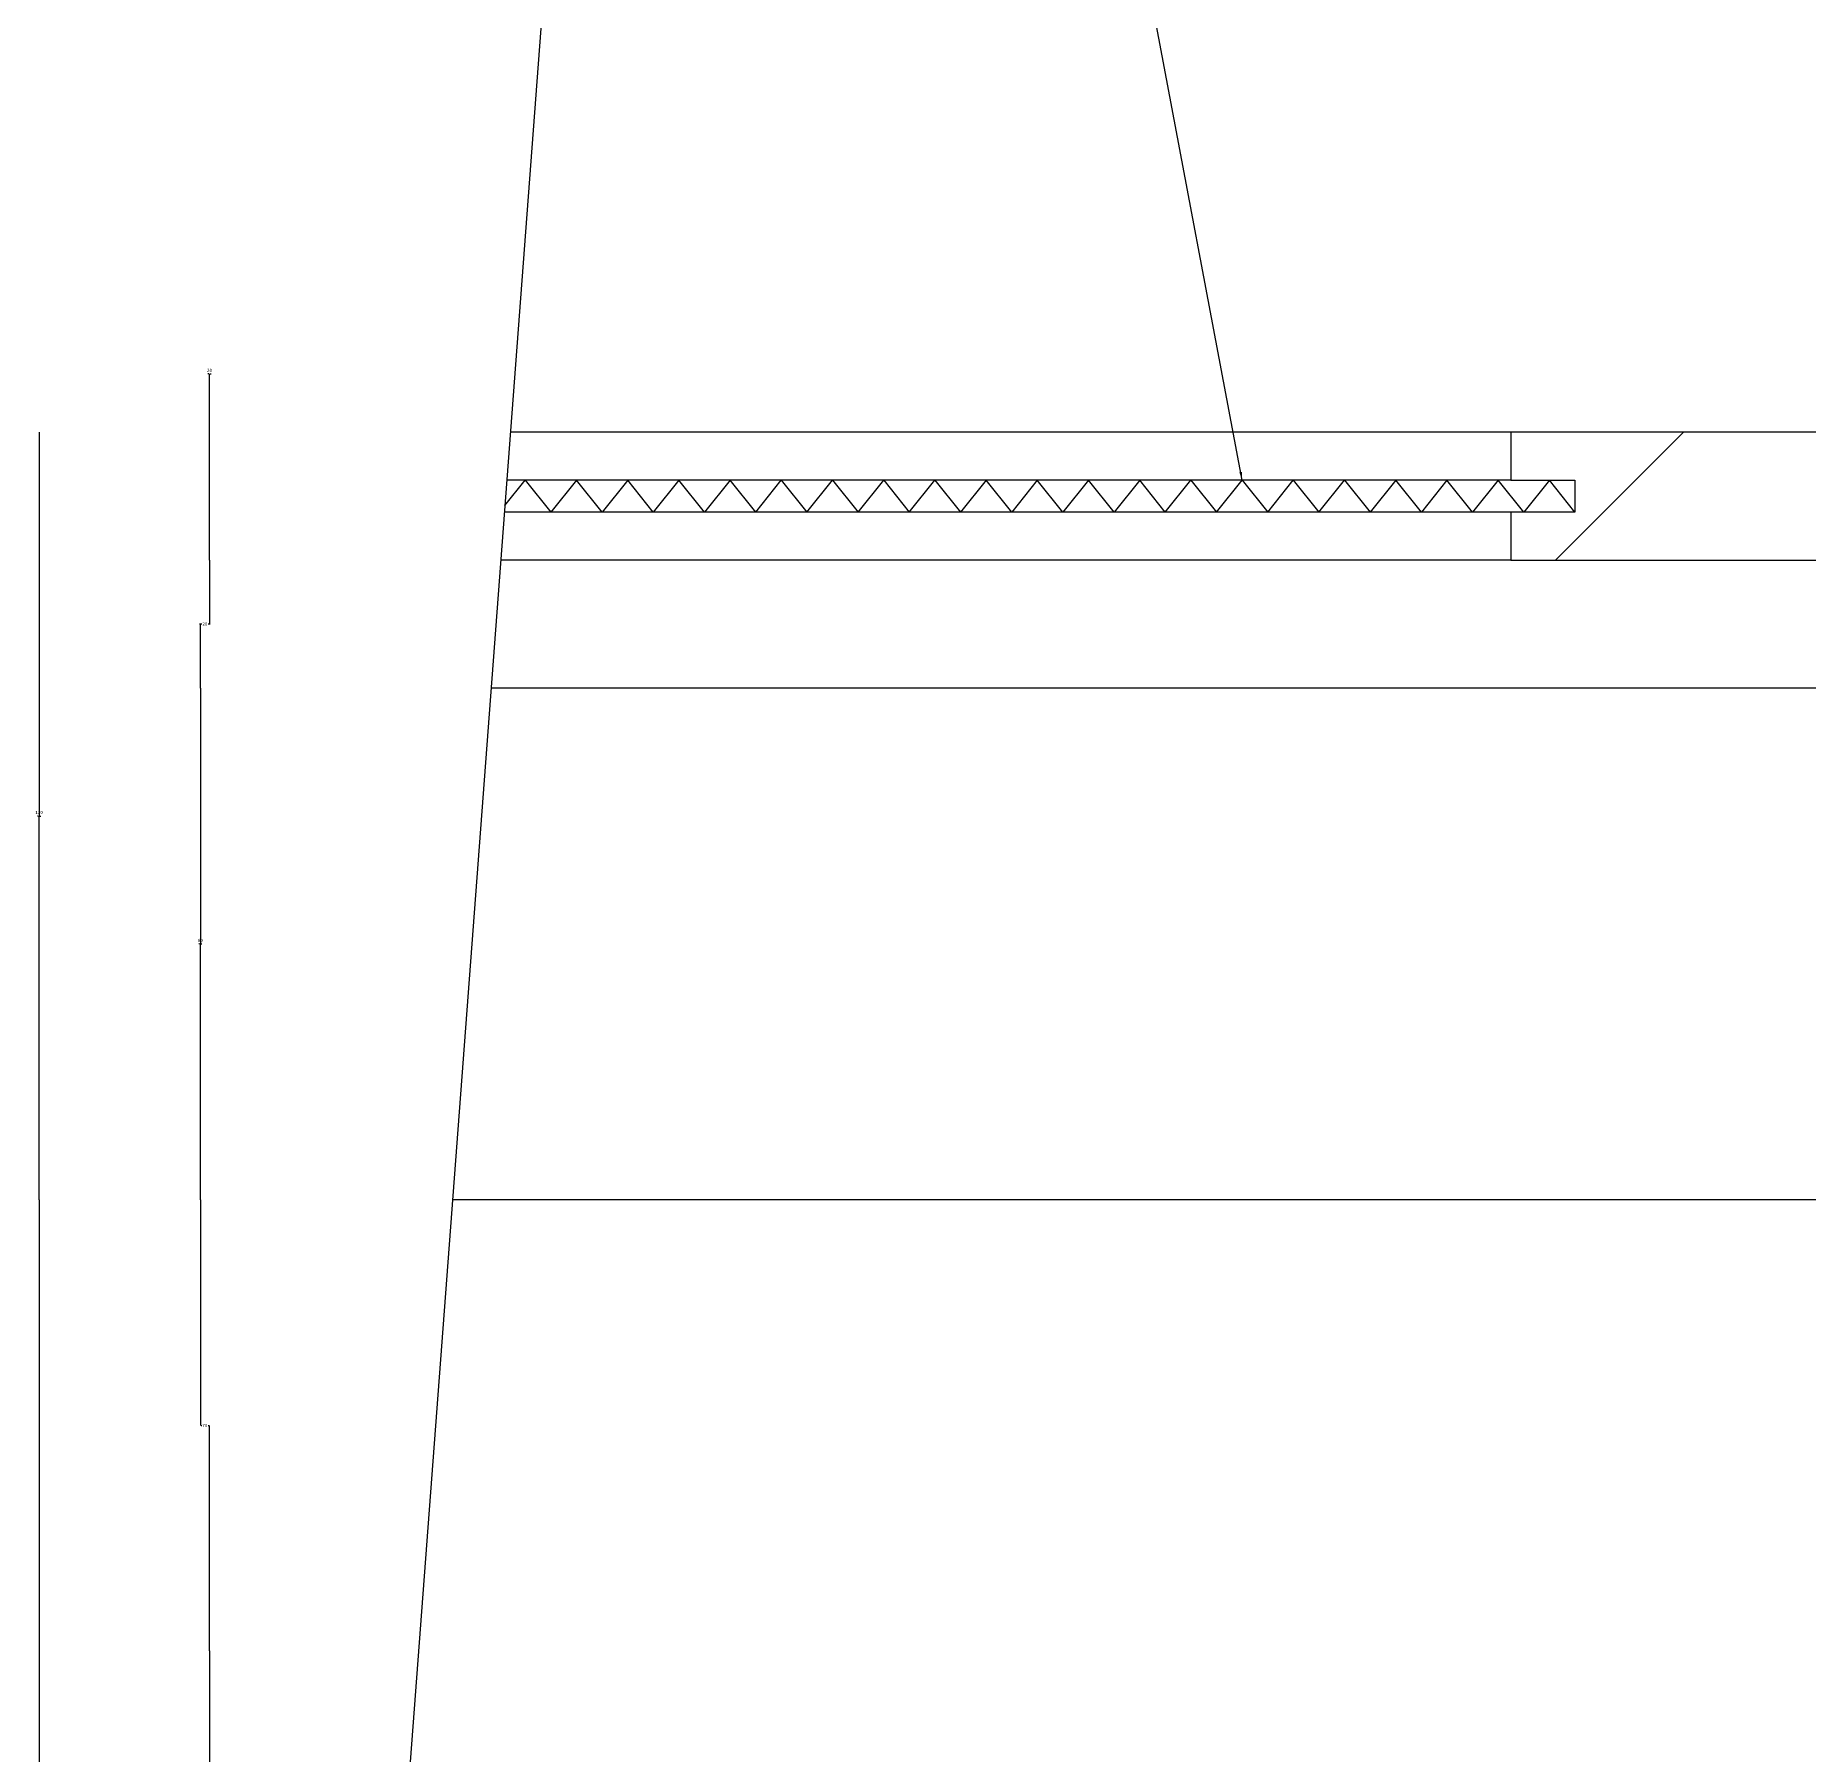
# Model space of a CAD drawing. Header units: metres. Extents: x 0 to 5410, y 0 to 6910.
# Drawn here: x 434 to 988, y 1075 to 1612 of the extents above; entities that cross this region are included whole.
import ezdxf

# ---------------------------------------------------------------- set-up
doc = ezdxf.new("R2010")
doc.units = ezdxf.units.M
for name, color, linetype in [('3', 3, 'Continuous'), ('4', 4, 'Continuous'), ('7', 7, 'Continuous'), ('BH', 3, 'Continuous'), ('DIM', 3, 'Continuous')]:
    doc.layers.add(name, color=color, linetype=linetype)
doc.dimstyles.get("Standard").update_dxf_attribs({"dimtxt": 2.5, "dimasz": 2.5, "dimexe": 1.25, "dimexo": 0.625, "dimtad": 1, "dimcen": 2.5, "dimazin": 3, "dimtfac": 1, "dimtmove": 0, "dimatfit": 3})

# ---------------------------------------------------------------- blocks, each defined once
blk = doc.blocks.new('BH2')
at = {"layer": 'BH'}
blk.add_lwpolyline([(0, 32), (5, 28), (0, 24), (5, 20), (0, 16), (5, 12), (0, 8), (5, 4), (0, 0)], dxfattribs=at)
blk = doc.blocks.new('*D12')
for p, q in [((488.24, 1506.07), (487.99, 1506.07)), ((488.49, 1487.89), (488.49, 1506.07)), ((488.49, 1447.89), (488.49, 1506.07)), ((488.49, 1506.07), (488.49, 1506.07)), ((488.74, 1506.07), (488.99, 1506.07))]:
    blk.add_line(p, q)
at = {"layer": 'Defpoints'}
for p in [(488.49, 1506.07), (488.49, 1487.89), (488.49, 1447.89)]:
    blk.add_point(p, dxfattribs=at)
at = {"layer": 'DIM', "insert": (488.49, 1507.195), "char_height": 1, "attachment_point": 5}
blk.add_mtext('20', dxfattribs=at)
blk = doc.blocks.new('*D13')
for p, q in [((485.64, 1247.89), (485.64, 1177.41)), ((485.89, 1177.41), (486.065, 1177.41)), ((488.065, 1177.41), (488.24, 1177.41)), ((488.49, 1106.93), (488.49, 1177.41))]:
    blk.add_line(p, q)
at = {"layer": 'Defpoints'}
for p in [(485.64, 1247.89), (485.64, 1177.41), (488.49, 1106.93)]:
    blk.add_point(p, dxfattribs=at)
at = {"layer": 'DIM', "insert": (487.065, 1177.41), "char_height": 1, "attachment_point": 5}
blk.add_mtext('70', dxfattribs=at)
blk = doc.blocks.new('*D14')
for p, q in [((488.49, 1447.89), (488.49, 1427.89)), ((486.065, 1427.89), (485.39, 1427.89)), ((485.64, 1407.89), (485.64, 1427.89)), ((488.74, 1427.89), (488.065, 1427.89))]:
    blk.add_line(p, q)
at = {"layer": 'Defpoints'}
for p in [(488.49, 1447.89), (488.49, 1427.89), (485.64, 1407.89)]:
    blk.add_point(p, dxfattribs=at)
at = {"layer": 'DIM', "insert": (487.065, 1427.89), "char_height": 1, "attachment_point": 5}
blk.add_mtext('20', dxfattribs=at)
blk = doc.blocks.new('*D15')
for p, q in [((485.64, 1407.89), (485.64, 1327.89)), ((485.39, 1327.89), (485.14, 1327.89)), ((485.64, 1247.89), (485.64, 1327.89)), ((485.64, 1327.89), (485.64, 1327.89)), ((485.89, 1327.89), (486.14, 1327.89))]:
    blk.add_line(p, q)
at = {"layer": 'Defpoints'}
for p in [(485.64, 1407.89), (485.64, 1327.89), (485.64, 1247.89)]:
    blk.add_point(p, dxfattribs=at)
at = {"layer": 'DIM', "insert": (485.64, 1329.015), "char_height": 1, "attachment_point": 5}
blk.add_mtext('80', dxfattribs=at)
blk = doc.blocks.new('*D19')
for p, q in [((488.49, 1106.93), (488.49, 1016.79)), ((488.24, 1016.79), (487.99, 1016.79)), ((488.49, 926.65), (488.49, 1016.79)), ((488.49, 1016.79), (488.49, 1016.79)), ((488.74, 1016.79), (488.99, 1016.79))]:
    blk.add_line(p, q)
at = {"layer": 'Defpoints'}
for p in [(488.49, 1106.93), (488.49, 1016.79), (488.49, 926.65)]:
    blk.add_point(p, dxfattribs=at)
at = {"layer": 'DIM', "insert": (488.49, 1017.915), "char_height": 1, "attachment_point": 5}
blk.add_mtext('90', dxfattribs=at)
blk = doc.blocks.new('*D20')
for p, q in [((435.25, 1247.89), (435.25, 977.89)), ((435, 977.89), (434.75, 977.89)), ((435.25, 707.89), (435.25, 977.89)), ((435.25, 977.89), (435.25, 977.89)), ((435.5, 977.89), (435.75, 977.89))]:
    blk.add_line(p, q)
at = {"layer": 'Defpoints'}
for p in [(435.25, 1247.89), (435.25, 977.89), (435.25, 707.89)]:
    blk.add_point(p, dxfattribs=at)
at = {"layer": 'DIM', "insert": (435.25, 979.015), "char_height": 1, "attachment_point": 5}
blk.add_mtext('270', dxfattribs=at)
blk = doc.blocks.new('*D21')
for p, q in [((435.25, 1487.89), (435.25, 1367.89)), ((435, 1367.89), (434.75, 1367.89)), ((435.25, 1247.89), (435.25, 1367.89)), ((435.25, 1367.89), (435.25, 1367.89)), ((435.5, 1367.89), (435.75, 1367.89))]:
    blk.add_line(p, q)
at = {"layer": 'Defpoints'}
for p in [(435.25, 1487.89), (435.25, 1367.89), (435.25, 1247.89)]:
    blk.add_point(p, dxfattribs=at)
at = {"layer": 'DIM', "insert": (435.25, 1369.015), "char_height": 1, "attachment_point": 5}
blk.add_mtext('120 ', dxfattribs=at)

msp = doc.modelspace()

# ---------------------------------------------------------------- hatches: boundary and pattern name
at = {"layer": 'BH'}
h = msp.add_hatch(dxfattribs=at)
h.set_pattern_fill('ANSI32', scale=60)
h.paths.add_polyline_path([(895.17, 1487.89), (895.17, 1472.89), (915.17, 1472.89), (915.17, 1462.89), (895.17, 1462.89), (895.17, 1447.89), (1015.4, 1447.89), (1015.4, 1487.89)])

# ---------------------------------------------------------------- linework, layer by layer
at = {"layer": '4'}
for p, q in [((1791.9, 1407.89), (576.51, 1407.89)), ((1222.08, 1247.89), (564.44, 1247.89))]:
    msp.add_line(p, q, dxfattribs=at)
msp.add_lwpolyline([(1015.4, 1487.89), (895.17, 1487.89), (895.17, 1472.89), (915.17, 1472.89), (915.17, 1462.89), (895.17, 1462.89), (895.17, 1447.89), (1015.4, 1447.89)], close=True, dxfattribs=at)
at = {"layer": '7'}
for p, q in [((895.17, 1487.89), (582.55, 1487.89)), ((895.17, 1472.89), (581.41, 1472.89)), ((895.17, 1462.89), (580.66, 1462.89)), ((895.17, 1447.89), (579.53, 1447.89))]:
    msp.add_line(p, q, dxfattribs=at)
at = {"layer": 'BH'}
msp.add_lwpolyline([(580.81, 1464.95), (587.17, 1472.89), (595.17, 1462.89)], dxfattribs=at)
at = {"layer": 'DIM'}
msp.add_line((623.21, 2027.05), (502.5, 426.64), dxfattribs=at)

# ---------------------------------------------------------------- block references
at = {"layer": '3', "yscale": 2, "zscale": 2}
for p, xscale, rotation in [((595.17, 1462.89), -2, 270), ((723.17, 1462.89), 2, 90), ((723.17, 1462.89), -2, 270), ((851.17, 1462.89), 2, 90), ((851.17, 1462.89), -2, 270)]:
    msp.add_blockref('BH2', p, dxfattribs=dict(at, xscale=xscale, rotation=rotation))

# ---------------------------------------------------------------- dimensions: what is measured, and where the dimension line sits
at = {"layer": 'DIM'}
for base, p1, p2, text, picture, middle in [((488.49, 1506.07), (488.49, 1487.89), (488.49, 1447.89), '20', '*D12', (488.49, 1507.195)), ((435.25, 1367.89), (435.25, 1487.89), (435.25, 1247.89), '120 ', '*D21', (435.25, 1369.015)), ((488.49, 1427.89), (488.49, 1447.89), (485.64, 1407.89), '20', '*D14', (487.065, 1427.89)), ((485.64, 1327.89), (485.64, 1407.89), (485.64, 1247.89), '80', '*D15', (485.64, 1329.015)), ((435.25, 977.89), (435.25, 1247.89), (435.25, 707.89), '270', '*D20', (435.25, 979.015)), ((485.64, 1177.41), (485.64, 1247.89), (488.49, 1106.93), '70', '*D13', (487.065, 1177.41)), ((488.49, 1016.79), (488.49, 1106.93), (488.49, 926.65), '90', '*D19', (488.49, 1017.915))]:
    dim = msp.add_linear_dim(base=base, p1=p1, p2=p2, text=text, dimstyle='Standard', dxfattribs=at)
    dim.commit()
    dim.dimension.update_dxf_attribs({"geometry": picture, "text_midpoint": middle})

# ---------------------------------------------------------------- leaders
msp.add_leader([(811.17, 1472.89), (688.91, 2121.14)], dimstyle='Standard', dxfattribs=at)

doc.saveas('drawing.dxf')
